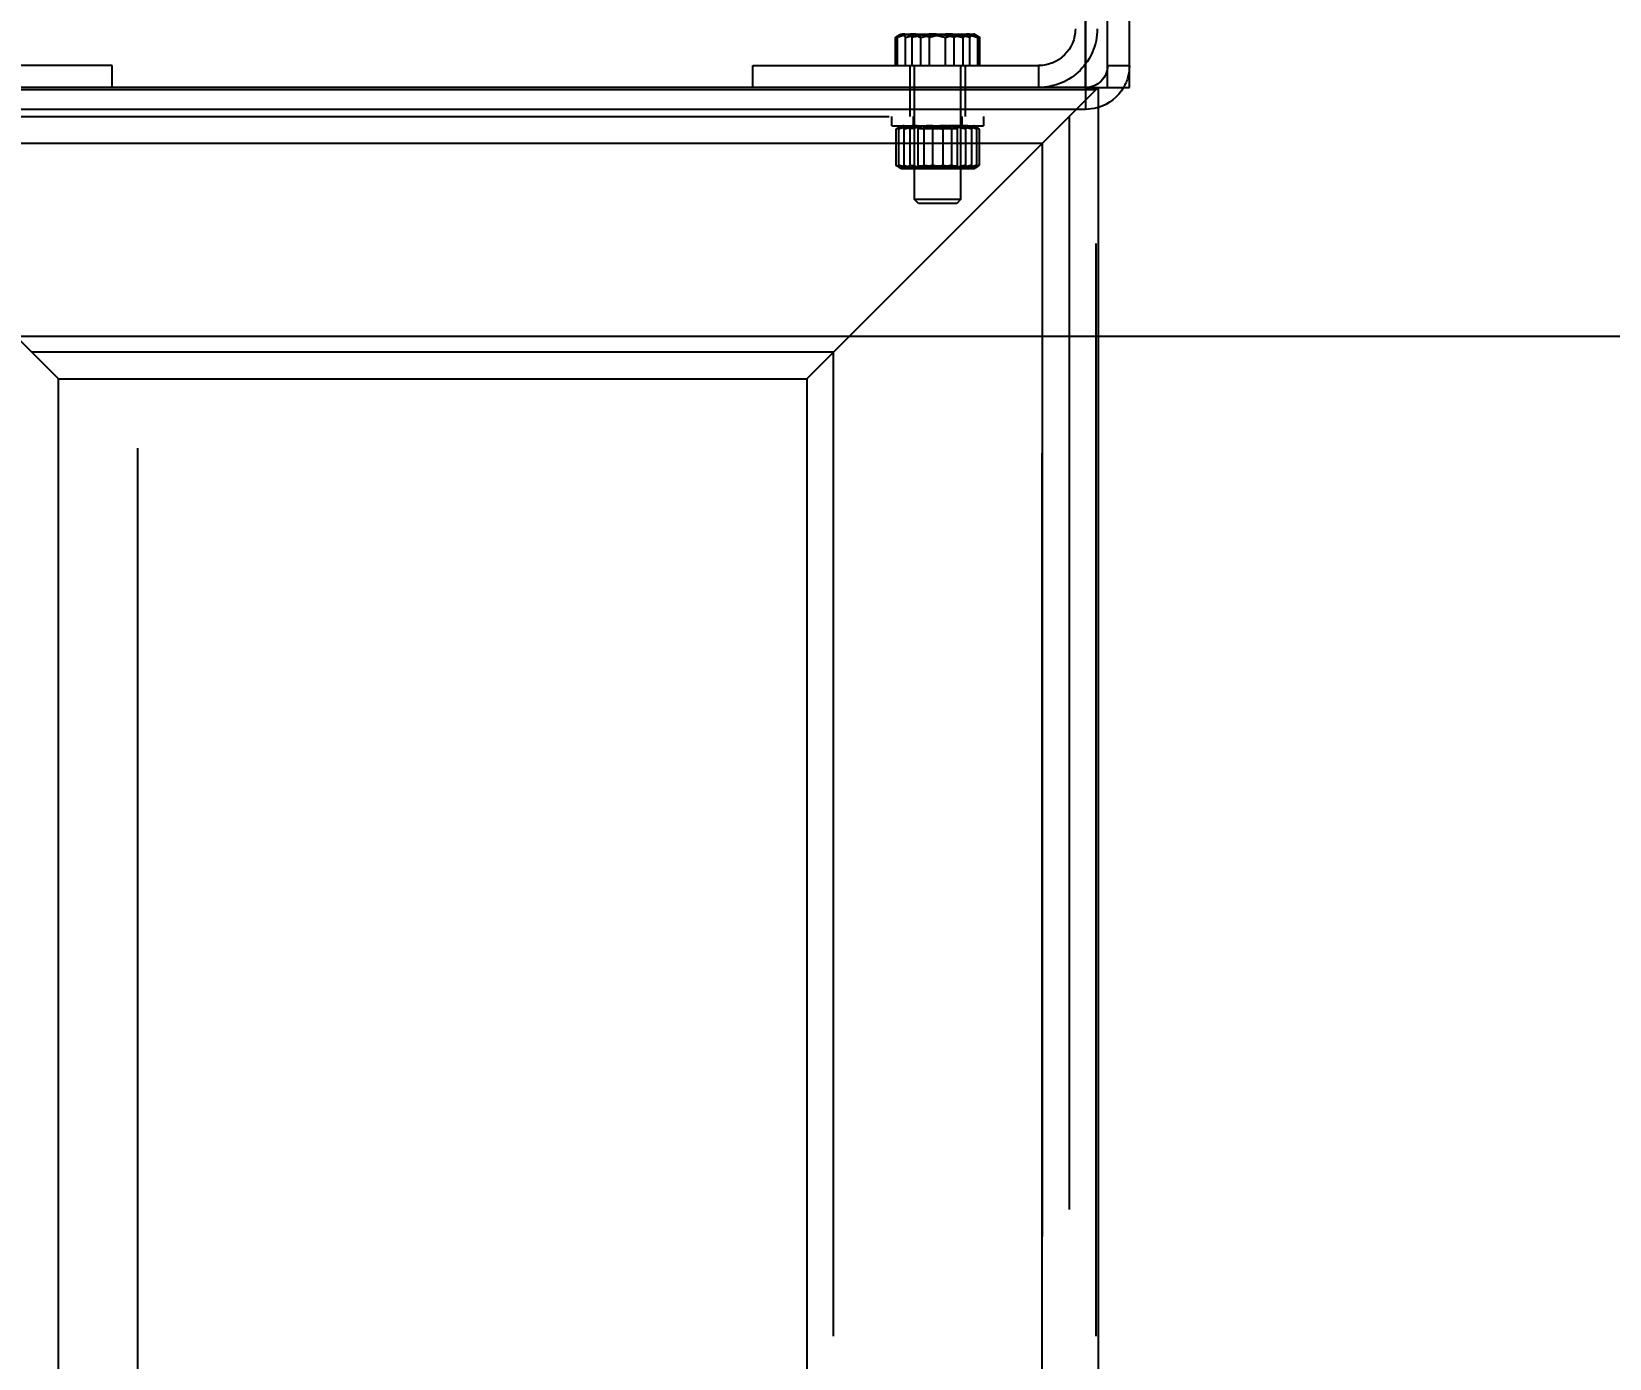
# Model space of a CAD drawing. Header units: metres. Extents: x 0 to 63075, y 0 to 44550.
# Drawn here: x 39143.4 to 39487.1, y 16013.2 to 16302.3 of the extents above; entities that cross this region are included whole.
import ezdxf

# ---------------------------------------------------------------- set-up
doc = ezdxf.new("R2010")
doc.units = ezdxf.units.M
doc.header["$LTSCALE"] = 75
doc.linetypes.add('HIDDEN2', pattern=[4.7625, 3.175, -1.5875])
for name, color, linetype in [('SDM', 7, 'Continuous'), ('SL1', 8, 'Continuous'), ('SL4', 4, 'Continuous'), ('ST1', 7, 'HIDDEN2')]:
    doc.layers.add(name, color=color, linetype=linetype)
doc.styles.add('ROMANS', font='ROMANS.SHX')
doc.dimstyles.new('75___1-75', dxfattribs={"dimscale": 75, "dimtxt": 2.5, "dimasz": 2, "dimexe": 1.5, "dimexo": 1, "dimgap": 0.5, "dimtad": 1, "dimdec": 0, "dimzin": 12, "dimtxsty": 'ROMANS', "dimcen": 0, "dimclrd": 256, "dimclre": 256, "dimclrt": 3, "dimazin": 3, "dimtfac": 1, "dimtdec": 0, "dimtmove": 0, "dimatfit": 0, "dimfxl": 1, "dimlwd": -1, "dimlwe": -1, "dimarcsym": 0})

# ---------------------------------------------------------------- blocks, each defined once
blk = doc.blocks.new('A$C0cd42728')
at = {"layer": 'SL1'}
for p, q in [((890.01, 5455.69), (5227, 5455.69)), ((2337.26, 4155.09), (2337.26, 5431.29))]:
    blk.add_line(p, q, dxfattribs=at)
blk = doc.blocks.new('*D36')
at = {"layer": 'Defpoints', "color": 0, "transparency": 16777216}
for p in [(35489.47, 16728.44), (39220.76, 16728.44), (39078.52, 16285.37)]:
    blk.add_point(p, dxfattribs=at)
at = {"layer": 'SDM', "transparency": 16777216}
for p, q in [((35489.47, 16878.44), (35489.47, 17585.58)), ((39145.76, 16728.44), (35376.97, 16728.44)), ((35489.47, 16285.37), (35489.47, 16728.44)), ((39003.52, 16285.37), (35376.97, 16285.37)), ((35489.47, 16135.37), (35489.47, 15985.37))]:
    blk.add_line(p, q, dxfattribs=at)
for points in [[(35464.47, 16878.44), (35514.47, 16878.44), (35489.47, 16728.44)], [(35464.47, 16135.37), (35514.47, 16135.37), (35489.47, 16285.37)]]:
    blk.add_solid(points, dxfattribs=at)
at = {"layer": 'SDM', "color": 3, "transparency": 16777216, "insert": (35358.22, 17307.01), "char_height": 187.5, "attachment_point": 5, "rotation": 90, "style": 'ROMANS'}
blk.add_mtext('443', dxfattribs=at)
blk = doc.blocks.new('A$C542b401d')
at = {"layer": 'SL4'}
for p, q in [((41.24, 1350), (41.24, 1594)), ((50.76, 1594), (50.76, 1350)), ((50.76, 1350), (41.24, 1350)), ((48, 1350), (48, 6.35)), ((48, 1350), (111.5, 1286.5)), ((50.76, 1350), (335.24, 1350)), ((274.5, 1286.5), (338, 1350)), ((111.5, 1286.5), (111.5, 6.35)), ((274.5, 1286.5), (111.5, 1286.5)), ((274.5, 6.35), (274.5, 1286.5))]:
    blk.add_line(p, q, dxfattribs=at)
blk.add_arc((50.76, 1354.76), 9.53, 210, 253.1405, dxfattribs=at)
at = {"layer": 'ST1'}
for p, q in [((46, 1350), (46, 1594)), ((50.76, 1350), (50.76, 1594)), ((74.27, 1360.9), (74.61, 1361.23)), ((74.85, 1361.53), (74.29, 1361.2)), ((75, 1361.61), (74.85, 1361.53)), ((75.14, 1361.61), (75, 1361.61)), ((80.38, 1361.61), (75.14, 1361.61)), ((88.23, 1361.61), (80.38, 1361.61)), ((91, 1361.61), (88.23, 1361.61)), ((91.15, 1361.53), (91, 1361.61)), ((91.71, 1361.2), (91.15, 1361.53)), ((73.83, 1354.76), (73.83, 1360.9)), ((74.27, 1354.76), (74.27, 1360.9)), ((76.01, 1354.76), (76.01, 1360.9)), ((77.46, 1354.76), (77.46, 1360.9)), ((79.37, 1354.76), (79.37, 1360.9)), ((81.26, 1354.76), (81.26, 1360.9)), ((84.74, 1354.76), (84.74, 1360.9)), ((86.63, 1354.76), (86.63, 1360.9)), ((88.54, 1354.76), (88.54, 1360.9)), ((89.99, 1354.76), (89.99, 1360.9)), ((91.73, 1354.76), (91.73, 1360.9)), ((92.17, 1354.76), (92.17, 1360.9)), ((46, 1354.76), (41.24, 1354.76)), ((61, 1354.76), (61, 1350)), ((123.23, 1354.76), (61, 1354.76)), ((77, 1354.76), (77, 1350)), ((78, 1354.76), (78, 1325.59)), ((88, 1325.59), (88, 1354.76)), ((89, 1350), (89, 1354.76)), ((123.23, 1350), (123.23, 1354.76)), ((262.77, 1350), (262.77, 1354.76)), ((262.77, 1354.76), (325, 1354.76)), ((48.5, 6.35), (48.5, 1349.5)), ((48.5, 1349.5), (337.5, 1349.5)), ((50.76, 1350), (50.76, 1345.24)), ((77, 1350), (77, 1343.65)), ((89, 1343.65), (89, 1350)), ((50.76, 1345.24), (335.24, 1345.24)), ((54.35, 1343.65), (54.35, 6.35)), ((331.65, 1343.65), (54.35, 1343.65)), ((73, 1343.65), (73, 1341.65)), ((93, 1341.65), (73, 1341.65)), ((74.53, 1341.36), (73.93, 1340.94)), ((73.93, 1340.94), (73.93, 1333.06)), ((74.5, 1340.94), (74.5, 1333.06)), ((75, 1341.65), (74.53, 1341.38)), ((75.61, 1340.94), (75.61, 1333.06)), ((76.96, 1340.94), (76.96, 1333.06)), ((77.75, 1343.65), (77.75, 1341.65)), ((78, 1341.65), (78, 1341.62)), ((88, 1341.62), (78, 1341.62)), ((78, 1341.62), (78.75, 1341.1)), ((83.8, 1341.1), (78.75, 1341.1)), ((78.75, 1341.1), (78.75, 1332.88)), ((79.97, 1340.94), (79.97, 1333.06)), ((81.9, 1340.94), (81.9, 1333.06)), ((87.25, 1341.1), (83.8, 1341.1)), ((84.1, 1340.94), (84.1, 1333.06)), ((86.03, 1340.94), (86.03, 1333.06)), ((87.25, 1341.1), (88, 1341.62)), ((87.25, 1332.88), (87.25, 1341.1)), ((88, 1341.62), (88, 1341.65)), ((88.25, 1341.65), (88.25, 1343.65)), ((89.04, 1340.94), (89.04, 1333.06)), ((90.39, 1340.94), (90.39, 1333.06)), ((91.47, 1341.38), (91, 1341.65)), ((91.47, 1341.36), (92.07, 1340.94)), ((91.5, 1340.94), (91.5, 1333.06)), ((92.07, 1340.94), (92.07, 1333.06)), ((93, 1341.65), (93, 1343.65)), ((60.2, 1337.8), (60.2, 6.35)), ((60.2, 1337.8), (325.8, 1337.8)), ((60.2, 675), (60.2, 1337.8)), ((74.53, 1332.62), (75, 1332.35)), ((76.95, 1332.35), (75, 1332.35)), ((84.51, 1332.35), (76.95, 1332.35)), ((78.75, 1332.88), (78, 1332.35)), ((78.75, 1332.88), (87.25, 1332.88)), ((90.56, 1332.35), (84.51, 1332.35)), ((88, 1332.35), (87.25, 1332.88)), ((91, 1332.35), (90.56, 1332.35)), ((90.94, 1332.35), (91, 1332.35)), ((91, 1332.35), (91.47, 1332.62)), ((78, 1325.59), (88, 1325.59)), ((78, 1325.59), (78.83, 1324.76)), ((78.83, 1324.76), (87.17, 1324.76)), ((87.17, 1324.76), (88, 1325.59)), ((105.65, 6.35), (105.65, 1292.35)), ((105.65, 1292.35), (280.35, 1292.35))]:
    blk.add_line(p, q, dxfattribs=at)
at = {"layer": 'ST1', "flags": 128}
blk.add_lwpolyline([(48, 1345.65), (48.9, 1345.42), (50.76, 1345.24)], dxfattribs=at)
at = {"layer": 'ST1'}
for centre, radius, end in [((61, 1362.76), 12.76, 270), ((61, 1362.76), 8, 270), ((50.76, 1354.76), 9.53, 210), ((50.76, 1354.76), 4.76, 270)]:
    blk.add_arc(centre, radius, 180, end, dxfattribs=at)
for points, knots in [([(73.83, 1360.9), (74.55, 1361.2), (75.46, 1361.57), (76.4, 1361.61), (76.6, 1361.61)], [0, 0, 0, 0, 0.785622, 1, 1, 1, 1]), ([(75.64, 1361.61), (75.6, 1361.61), (75.27, 1361.61), (74.66, 1361.45), (74.11, 1361.08), (73.83, 1360.9)], [0, 0, 0, 0, 0.070086, 0.530782, 1, 1, 1, 1]), ([(77.77, 1361.61), (77.68, 1361.61), (77.06, 1361.61), (75.87, 1361.45), (74.81, 1361.08), (74.27, 1360.9)], [0, 0, 0, 0, 0.0700858, 0.5307822, 1, 1, 1, 1]), ([(74.86, 1361.48), (74.89, 1361.52), (74.98, 1361.62), (75.08, 1361.62), (75.14, 1361.61)], [0, 0, 0, 0, 0.338112, 1, 1, 1, 1]), ([(75.14, 1361.61), (75.38, 1361.52), (75.68, 1361.4), (75.96, 1360.98), (76.01, 1360.9)], [0, 0, 0, 0, 0.811304, 1, 1, 1, 1]), ([(77.46, 1360.9), (77.16, 1361.1), (76.57, 1361.5), (75.95, 1361.58), (75.64, 1361.61)], [0, 0, 0, 0, 0.495458, 1, 1, 1, 1]), ([(76.01, 1360.9), (76.72, 1361.1), (78.15, 1361.5), (79.63, 1361.58), (80.38, 1361.61)], [0, 0, 0, 0, 0.495458, 1, 1, 1, 1]), ([(76.6, 1361.61), (77.36, 1361.52), (78.3, 1361.4), (79.2, 1360.98), (79.37, 1360.9)], [0, 0, 0, 0, 0.811304, 1, 1, 1, 1]), ([(82.04, 1361.61), (81.93, 1361.61), (81.11, 1361.61), (79.56, 1361.45), (78.16, 1361.08), (77.46, 1360.9)], [0, 0, 0, 0, 0.070086, 0.530782, 1, 1, 1, 1]), ([(81.26, 1360.9), (80.69, 1361.1), (79.55, 1361.5), (78.36, 1361.58), (77.77, 1361.61)], [0, 0, 0, 0, 0.495458, 1, 1, 1, 1]), ([(79.37, 1360.9), (80.12, 1361.1), (81.62, 1361.5), (83.17, 1361.58), (83.96, 1361.61)], [0, 0, 0, 0, 0.495458, 1, 1, 1, 1]), ([(80.38, 1361.61), (80.48, 1361.61), (81.26, 1361.61), (82.74, 1361.45), (84.07, 1361.08), (84.74, 1360.9)], [0, 0, 0, 0, 0.070086, 0.530782, 1, 1, 1, 1]), ([(85.62, 1361.61), (85.52, 1361.61), (84.74, 1361.61), (83.26, 1361.45), (81.93, 1361.08), (81.26, 1360.9)], [0, 0, 0, 0, 0.070086, 0.530782, 1, 1, 1, 1]), ([(86.63, 1360.9), (85.88, 1361.1), (84.38, 1361.5), (82.83, 1361.58), (82.04, 1361.61)], [0, 0, 0, 0, 0.495458, 1, 1, 1, 1]), ([(83.96, 1361.61), (84.07, 1361.61), (84.89, 1361.61), (86.44, 1361.45), (87.84, 1361.08), (88.54, 1360.9)], [0, 0, 0, 0, 0.070086, 0.530782, 1, 1, 1, 1]), ([(84.74, 1360.9), (85.31, 1361.1), (86.45, 1361.5), (87.64, 1361.58), (88.23, 1361.61)], [0, 0, 0, 0, 0.495458, 1, 1, 1, 1]), ([(89.99, 1360.9), (89.28, 1361.1), (87.85, 1361.5), (86.37, 1361.58), (85.62, 1361.61)], [0, 0, 0, 0, 0.495458, 1, 1, 1, 1]), ([(89.4, 1361.61), (89.2, 1361.61), (88.26, 1361.57), (87.35, 1361.2), (86.63, 1360.9)], [0, 0, 0, 0, 0.214378, 1, 1, 1, 1]), ([(88.23, 1361.61), (88.32, 1361.61), (88.94, 1361.61), (90.13, 1361.45), (91.19, 1361.08), (91.73, 1360.9)], [0, 0, 0, 0, 0.0700858, 0.5307822, 1, 1, 1, 1]), ([(88.54, 1360.9), (88.84, 1361.1), (89.43, 1361.5), (90.05, 1361.58), (90.36, 1361.61)], [0, 0, 0, 0, 0.495458, 1, 1, 1, 1]), ([(92.17, 1360.9), (92, 1360.98), (91.1, 1361.4), (90.16, 1361.52), (89.4, 1361.61)], [0, 0, 0, 0, 0.188696, 1, 1, 1, 1]), ([(90.86, 1361.61), (90.79, 1361.61), (90.5, 1361.57), (90.21, 1361.2), (89.99, 1360.9)], [0, 0, 0, 0, 0.214378, 1, 1, 1, 1]), ([(90.36, 1361.61), (90.4, 1361.61), (90.73, 1361.61), (91.34, 1361.45), (91.89, 1361.08), (92.17, 1360.9)], [0, 0, 0, 0, 0.070086, 0.530782, 1, 1, 1, 1]), ([(91.73, 1360.9), (91.67, 1360.98), (91.48, 1361.27), (91.28, 1361.36), (91.14, 1361.42)], [0, 0, 0, 0, 0.279718, 1, 1, 1, 1]), ([(73.93, 1340.94), (74.42, 1341.14), (75.41, 1341.54), (76.43, 1341.61), (76.95, 1341.65)], [0, 0, 0, 0, 0.495458, 1, 1, 1, 1]), ([(74.5, 1340.94), (74.82, 1341.04), (76.02, 1341.46), (77.27, 1341.57), (78.2, 1341.65)], [0, 0, 0, 0, 0.257551, 1, 1, 1, 1]), ([(75.06, 1341.65), (75.07, 1341.65), (75.17, 1341.64), (75.36, 1341.49), (75.52, 1341.12), (75.61, 1340.94)], [0, 0, 0, 0, 0.070086, 0.530782, 1, 1, 1, 1]), ([(76.96, 1340.94), (76.71, 1341.14), (76.21, 1341.54), (75.7, 1341.61), (75.44, 1341.65)], [0, 0, 0, 0, 0.495458, 1, 1, 1, 1]), ([(75.61, 1340.94), (76.3, 1341.14), (77.69, 1341.54), (79.13, 1341.61), (79.86, 1341.65)], [0, 0, 0, 0, 0.495458, 1, 1, 1, 1]), ([(76.95, 1341.65), (77.02, 1341.65), (77.56, 1341.64), (78.59, 1341.49), (79.51, 1341.12), (79.97, 1340.94)], [0, 0, 0, 0, 0.070086, 0.530782, 1, 1, 1, 1]), ([(76.96, 1340.94), (77.34, 1341.04), (78.82, 1341.46), (80.35, 1341.57), (81.49, 1341.65)], [0, 0, 0, 0, 0.257551, 1, 1, 1, 1]), ([(78.2, 1341.65), (78.54, 1341.64), (79.79, 1341.6), (81, 1341.22), (81.9, 1340.94)], [0, 0, 0, 0, 0.2686336, 1, 1, 1, 1]), ([(79.86, 1341.65), (79.96, 1341.65), (80.72, 1341.64), (82.16, 1341.49), (83.45, 1341.12), (84.1, 1340.94)], [0, 0, 0, 0, 0.070086, 0.530782, 1, 1, 1, 1]), ([(79.97, 1340.94), (80.35, 1341.04), (81.83, 1341.46), (83.37, 1341.57), (84.51, 1341.65)], [0, 0, 0, 0, 0.257551, 1, 1, 1, 1]), ([(81.49, 1341.65), (81.9, 1341.64), (83.44, 1341.6), (84.94, 1341.22), (86.03, 1340.94)], [0, 0, 0, 0, 0.268634, 1, 1, 1, 1]), ([(86.14, 1341.65), (86.04, 1341.65), (85.28, 1341.64), (83.84, 1341.49), (82.55, 1341.12), (81.9, 1340.94)], [0, 0, 0, 0, 0.070086, 0.530782, 1, 1, 1, 1]), ([(84.1, 1340.94), (84.42, 1341.04), (85.62, 1341.46), (86.87, 1341.57), (87.8, 1341.65)], [0, 0, 0, 0, 0.2575513, 1, 1, 1, 1]), ([(84.51, 1341.65), (84.92, 1341.64), (86.46, 1341.6), (87.95, 1341.22), (89.04, 1340.94)], [0, 0, 0, 0, 0.268634, 1, 1, 1, 1]), ([(89.05, 1341.65), (88.98, 1341.65), (88.44, 1341.64), (87.41, 1341.49), (86.49, 1341.12), (86.03, 1340.94)], [0, 0, 0, 0, 0.0700858, 0.5307822, 1, 1, 1, 1]), ([(90.39, 1340.94), (89.7, 1341.14), (88.31, 1341.54), (86.87, 1341.61), (86.14, 1341.65)], [0, 0, 0, 0, 0.495458, 1, 1, 1, 1]), ([(87.8, 1341.65), (88.14, 1341.64), (89.39, 1341.6), (90.6, 1341.22), (91.5, 1340.94)], [0, 0, 0, 0, 0.268634, 1, 1, 1, 1]), ([(89.04, 1340.94), (89.29, 1341.14), (89.79, 1341.54), (90.3, 1341.61), (90.56, 1341.65)], [0, 0, 0, 0, 0.495458, 1, 1, 1, 1]), ([(92.07, 1340.94), (91.58, 1341.14), (90.59, 1341.54), (89.57, 1341.61), (89.05, 1341.65)], [0, 0, 0, 0, 0.495458, 1, 1, 1, 1]), ([(90.94, 1341.65), (90.93, 1341.65), (90.83, 1341.64), (90.64, 1341.49), (90.48, 1341.12), (90.39, 1340.94)], [0, 0, 0, 0, 0.070086, 0.530782, 1, 1, 1, 1]), ([(73.93, 1333.06), (74.42, 1332.86), (75.41, 1332.46), (76.43, 1332.39), (76.95, 1332.35)], [0, 0, 0, 0, 0.495458, 1, 1, 1, 1]), ([(75.44, 1332.35), (75.41, 1332.35), (75.13, 1332.36), (74.62, 1332.51), (74.16, 1332.88), (73.93, 1333.06)], [0, 0, 0, 0, 0.0700858, 0.5307822, 1, 1, 1, 1]), ([(74.5, 1333.06), (74.82, 1332.96), (76.02, 1332.54), (77.27, 1332.43), (78.2, 1332.35)], [0, 0, 0, 0, 0.257551, 1, 1, 1, 1]), ([(75.06, 1332.35), (75.07, 1332.35), (75.17, 1332.36), (75.36, 1332.51), (75.52, 1332.88), (75.61, 1333.06)], [0, 0, 0, 0, 0.070086, 0.530782, 1, 1, 1, 1]), ([(76.96, 1333.06), (76.71, 1332.86), (76.21, 1332.46), (75.7, 1332.39), (75.44, 1332.35)], [0, 0, 0, 0, 0.495458, 1, 1, 1, 1]), ([(75.61, 1333.06), (76.3, 1332.86), (77.69, 1332.46), (79.13, 1332.39), (79.86, 1332.35)], [0, 0, 0, 0, 0.495458, 1, 1, 1, 1]), ([(76.95, 1332.35), (77.02, 1332.35), (77.56, 1332.36), (78.59, 1332.51), (79.51, 1332.88), (79.97, 1333.06)], [0, 0, 0, 0, 0.070086, 0.530782, 1, 1, 1, 1]), ([(76.96, 1333.06), (77.34, 1332.96), (78.82, 1332.54), (80.35, 1332.43), (81.49, 1332.35)], [0, 0, 0, 0, 0.257551, 1, 1, 1, 1]), ([(78.2, 1332.35), (78.54, 1332.36), (79.79, 1332.4), (81, 1332.78), (81.9, 1333.06)], [0, 0, 0, 0, 0.268634, 1, 1, 1, 1]), ([(79.86, 1332.35), (79.96, 1332.35), (80.72, 1332.36), (82.16, 1332.51), (83.45, 1332.88), (84.1, 1333.06)], [0, 0, 0, 0, 0.070086, 0.530782, 1, 1, 1, 1]), ([(79.97, 1333.06), (80.35, 1332.96), (81.83, 1332.54), (83.37, 1332.43), (84.51, 1332.35)], [0, 0, 0, 0, 0.257551, 1, 1, 1, 1]), ([(81.49, 1332.35), (81.9, 1332.36), (83.44, 1332.4), (84.94, 1332.78), (86.03, 1333.06)], [0, 0, 0, 0, 0.268634, 1, 1, 1, 1]), ([(86.14, 1332.35), (86.04, 1332.35), (85.28, 1332.36), (83.84, 1332.51), (82.55, 1332.88), (81.9, 1333.06)], [0, 0, 0, 0, 0.070086, 0.530782, 1, 1, 1, 1]), ([(84.1, 1333.06), (84.42, 1332.96), (85.62, 1332.54), (86.87, 1332.43), (87.8, 1332.35)], [0, 0, 0, 0, 0.257551, 1, 1, 1, 1]), ([(84.51, 1332.35), (84.92, 1332.36), (86.46, 1332.4), (87.95, 1332.78), (89.04, 1333.06)], [0, 0, 0, 0, 0.268634, 1, 1, 1, 1]), ([(89.05, 1332.35), (88.98, 1332.35), (88.44, 1332.36), (87.41, 1332.51), (86.49, 1332.88), (86.03, 1333.06)], [0, 0, 0, 0, 0.070086, 0.530782, 1, 1, 1, 1]), ([(90.39, 1333.06), (89.7, 1332.86), (88.31, 1332.46), (86.87, 1332.39), (86.14, 1332.35)], [0, 0, 0, 0, 0.495458, 1, 1, 1, 1]), ([(87.8, 1332.35), (88.14, 1332.36), (89.39, 1332.4), (90.6, 1332.78), (91.5, 1333.06)], [0, 0, 0, 0, 0.268634, 1, 1, 1, 1]), ([(89.04, 1333.06), (89.29, 1332.86), (89.79, 1332.46), (90.3, 1332.39), (90.56, 1332.35)], [0, 0, 0, 0, 0.495458, 1, 1, 1, 1]), ([(92.07, 1333.06), (91.58, 1332.86), (90.59, 1332.46), (89.57, 1332.39), (89.05, 1332.35)], [0, 0, 0, 0, 0.495458, 1, 1, 1, 1]), ([(90.94, 1332.35), (90.93, 1332.35), (90.83, 1332.36), (90.64, 1332.51), (90.48, 1332.88), (90.39, 1333.06)], [0, 0, 0, 0, 0.070086, 0.530782, 1, 1, 1, 1]), ([(90.56, 1332.35), (90.59, 1332.35), (90.87, 1332.36), (91.38, 1332.51), (91.84, 1332.88), (92.07, 1333.06)], [0, 0, 0, 0, 0.070086, 0.530782, 1, 1, 1, 1])]:
    blk.add_open_spline(points, degree=3, knots=knots, dxfattribs=at)

msp = doc.modelspace()

# ---------------------------------------------------------------- block references
at = {"layer": 'SDM'}
msp.add_blockref('A$C0cd42728', (36829.26, 10780.3), dxfattribs=at)
at = {"layer": 'SDM', "xscale": -1}
msp.add_blockref('A$C542b401d', (39423.76, 14940.14), dxfattribs=at)

# ---------------------------------------------------------------- dimensions: what is measured, and where the dimension line sits
at = {"layer": 'SDM'}
dim = msp.add_linear_dim(base=(35489.47, 16728.44), p1=(39078.52, 16285.37), p2=(39220.76, 16728.44), angle=90, dimstyle='75___1-75', dxfattribs=at)
dim.commit()
dim.dimension.update_dxf_attribs({"geometry": '*D36', "text_midpoint": (35358.22, 17307.01)})

doc.saveas('drawing.dxf')
